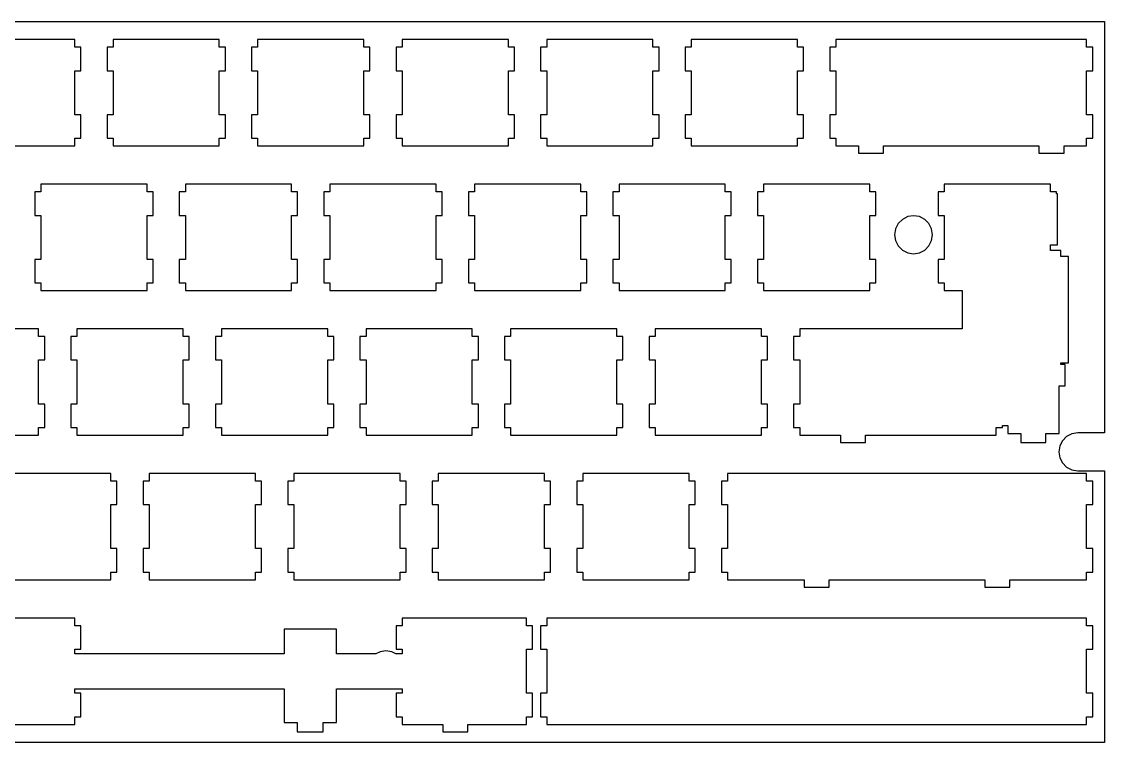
# Model space of a CAD drawing. Header units: millimetres. Extents: x 0 to 285, y 0 to 95.
# Drawn here: x 142.8 to 285.5, y 0.2 to 95.2 of the extents above; entities that cross this region are included whole.
import ezdxf

# ---------------------------------------------------------------- set-up
doc = ezdxf.new("R2010")
doc.units = ezdxf.units.MM
doc.layers.get('0').update_dxf_attribs({"color": 18, "true_color": 0x000000})

msp = doc.modelspace()

# ---------------------------------------------------------------- linework, layer by layer
at = {"color": 0}
for p, q in [((0.09508, 95.1548), (285.469, 95.1548)), ((285.469, 95.1548), (285.469, 40.9924)), ((149.782, 92.7929), (135.781, 92.7929)), ((149.782, 91.7938), (149.782, 92.7929)), ((168.83, 92.7929), (154.831, 92.7929)), ((154.831, 92.7929), (154.831, 91.7938)), ((168.83, 91.7938), (168.83, 92.7929)), ((187.882, 92.7929), (173.881, 92.7929)), ((173.881, 92.7929), (173.881, 91.7938)), ((187.882, 91.7938), (187.882, 92.7929)), ((206.93, 92.7929), (192.931, 92.7929)), ((192.931, 92.7929), (192.931, 91.7938)), ((206.93, 91.7938), (206.93, 92.7929)), ((225.982, 92.7929), (211.981, 92.7929)), ((211.981, 92.7929), (211.981, 91.7938)), ((225.982, 91.7938), (225.982, 92.7929)), ((245.032, 92.7929), (231.031, 92.7929)), ((231.031, 92.7929), (231.031, 91.7938)), ((245.032, 91.7938), (245.032, 92.7929)), ((283.13, 92.7929), (250.081, 92.7929)), ((250.081, 92.7929), (250.081, 91.7938)), ((283.13, 91.7938), (283.13, 92.7929)), ((150.581, 91.7938), (149.782, 91.7938)), ((150.581, 88.6933), (150.581, 91.7938)), ((154.032, 91.7938), (154.032, 88.6933)), ((154.831, 91.7938), (154.032, 91.7938)), ((169.631, 91.7938), (168.83, 91.7938)), ((169.631, 88.6933), (169.631, 91.7938)), ((173.08, 91.7938), (173.08, 88.6933)), ((173.881, 91.7938), (173.08, 91.7938)), ((188.681, 91.7938), (187.882, 91.7938)), ((188.681, 88.6933), (188.681, 91.7938)), ((192.132, 91.7938), (192.132, 88.6933)), ((192.931, 91.7938), (192.132, 91.7938)), ((207.731, 91.7938), (206.93, 91.7938)), ((207.731, 88.6933), (207.731, 91.7938)), ((211.18, 91.7938), (211.18, 88.6933)), ((211.981, 91.7938), (211.18, 91.7938)), ((226.781, 91.7938), (225.982, 91.7938)), ((226.781, 88.6933), (226.781, 91.7938)), ((230.232, 91.7938), (230.232, 88.6933)), ((231.031, 91.7938), (230.232, 91.7938)), ((245.831, 91.7938), (245.032, 91.7938)), ((245.831, 88.6933), (245.831, 91.7938)), ((249.282, 91.7938), (249.282, 88.6933)), ((250.081, 91.7938), (249.282, 91.7938)), ((283.931, 91.7938), (283.13, 91.7938)), ((283.931, 88.6933), (283.931, 91.7938)), ((149.782, 88.6933), (150.581, 88.6933)), ((149.782, 82.8933), (149.782, 88.6933)), ((154.032, 88.6933), (154.831, 88.6933)), ((154.831, 88.6933), (154.831, 82.8933)), ((168.83, 88.6933), (169.631, 88.6933)), ((168.83, 82.8933), (168.83, 88.6933)), ((173.08, 88.6933), (173.881, 88.6933)), ((173.881, 88.6933), (173.881, 82.8933)), ((187.882, 88.6933), (188.681, 88.6933)), ((187.882, 82.8933), (187.882, 88.6933)), ((192.132, 88.6933), (192.931, 88.6933)), ((192.931, 88.6933), (192.931, 82.8933)), ((206.93, 88.6933), (207.731, 88.6933)), ((206.93, 82.8933), (206.93, 88.6933)), ((211.18, 88.6933), (211.981, 88.6933)), ((211.981, 88.6933), (211.981, 82.8933)), ((225.982, 88.6933), (226.781, 88.6933)), ((225.982, 82.8933), (225.982, 88.6933)), ((230.232, 88.6933), (231.031, 88.6933)), ((231.031, 88.6933), (231.031, 82.8933)), ((245.032, 88.6933), (245.831, 88.6933)), ((245.032, 82.8933), (245.032, 88.6933)), ((249.282, 88.6933), (250.081, 88.6933)), ((250.081, 88.6933), (250.081, 82.8933)), ((283.13, 88.6933), (283.931, 88.6933)), ((283.13, 82.8933), (283.13, 88.6933)), ((150.581, 82.8933), (149.782, 82.8933)), ((150.581, 79.7941), (150.581, 82.8933)), ((154.032, 82.8933), (154.032, 79.7941)), ((154.831, 82.8933), (154.032, 82.8933)), ((169.631, 82.8933), (168.83, 82.8933)), ((169.631, 79.7941), (169.631, 82.8933)), ((173.08, 82.8933), (173.08, 79.7941)), ((173.881, 82.8933), (173.08, 82.8933)), ((188.681, 82.8933), (187.882, 82.8933)), ((188.681, 79.7941), (188.681, 82.8933)), ((192.132, 82.8933), (192.132, 79.7941)), ((192.931, 82.8933), (192.132, 82.8933)), ((207.731, 82.8933), (206.93, 82.8933)), ((207.731, 79.7941), (207.731, 82.8933)), ((211.18, 82.8933), (211.18, 79.7941)), ((211.981, 82.8933), (211.18, 82.8933)), ((226.781, 82.8933), (225.982, 82.8933)), ((226.781, 79.7941), (226.781, 82.8933)), ((230.232, 82.8933), (230.232, 79.7941)), ((231.031, 82.8933), (230.232, 82.8933)), ((245.831, 82.8933), (245.032, 82.8933)), ((245.831, 79.7941), (245.831, 82.8933)), ((249.282, 82.8933), (249.282, 79.7941)), ((250.081, 82.8933), (249.282, 82.8933)), ((283.931, 82.8933), (283.13, 82.8933)), ((283.931, 79.7941), (283.931, 82.8933)), ((135.781, 78.7936), (149.782, 78.7936)), ((149.782, 79.7941), (150.581, 79.7941)), ((149.782, 78.7936), (149.782, 79.7941)), ((154.032, 79.7941), (154.831, 79.7941)), ((154.831, 79.7941), (154.831, 78.7936)), ((154.831, 78.7936), (168.83, 78.7936)), ((168.83, 79.7941), (169.631, 79.7941)), ((168.83, 78.7936), (168.83, 79.7941)), ((173.08, 79.7941), (173.881, 79.7941)), ((173.881, 79.7941), (173.881, 78.7936)), ((173.881, 78.7936), (187.882, 78.7936)), ((187.882, 79.7941), (188.681, 79.7941)), ((187.882, 78.7936), (187.882, 79.7941)), ((192.132, 79.7941), (192.931, 79.7941)), ((192.931, 79.7941), (192.931, 78.7936)), ((192.931, 78.7936), (206.93, 78.7936)), ((206.93, 79.7941), (207.731, 79.7941)), ((206.93, 78.7936), (206.93, 79.7941)), ((211.18, 79.7941), (211.981, 79.7941)), ((211.981, 79.7941), (211.981, 78.7936)), ((211.981, 78.7936), (225.982, 78.7936)), ((225.982, 79.7941), (226.781, 79.7941)), ((225.982, 78.7936), (225.982, 79.7941)), ((230.232, 79.7941), (231.031, 79.7941)), ((231.031, 79.7941), (231.031, 78.7936)), ((231.031, 78.7936), (245.032, 78.7936)), ((245.032, 79.7941), (245.831, 79.7941)), ((245.032, 78.7936), (245.032, 79.7941)), ((249.282, 79.7941), (250.081, 79.7941)), ((250.081, 79.7941), (250.081, 78.7936)), ((250.081, 78.7936), (253.056, 78.7936)), ((253.056, 78.7936), (253.056, 77.8235)), ((256.355, 78.7936), (276.856, 78.7936)), ((256.355, 77.8235), (256.355, 78.7936)), ((276.856, 78.7936), (276.856, 77.8235)), ((280.155, 78.7936), (283.13, 78.7936)), ((280.155, 77.8235), (280.155, 78.7936)), ((283.13, 79.7941), (283.931, 79.7941)), ((283.13, 78.7936), (283.13, 79.7941)), ((253.056, 77.8235), (256.355, 77.8235)), ((276.856, 77.8235), (280.155, 77.8235)), ((159.305, 73.7429), (145.306, 73.7429)), ((145.306, 73.7429), (145.306, 72.7438)), ((159.305, 72.7438), (159.305, 73.7429)), ((178.357, 73.7429), (164.356, 73.7429)), ((164.356, 73.7429), (164.356, 72.7438)), ((178.357, 72.7438), (178.357, 73.7429)), ((197.407, 73.7429), (183.406, 73.7429)), ((183.406, 73.7429), (183.406, 72.7438)), ((197.407, 72.7438), (197.407, 73.7429)), ((216.455, 73.7429), (202.456, 73.7429)), ((202.456, 73.7429), (202.456, 72.7438)), ((216.455, 72.7438), (216.455, 73.7429)), ((235.507, 73.7429), (221.506, 73.7429)), ((221.506, 73.7429), (221.506, 72.7438)), ((235.507, 72.7438), (235.507, 73.7429)), ((254.555, 73.7429), (240.556, 73.7429)), ((240.556, 73.7429), (240.556, 72.7438)), ((254.555, 72.7438), (254.555, 73.7429)), ((278.368, 73.7429), (264.368, 73.7429)), ((264.368, 73.7429), (264.368, 72.7438)), ((278.368, 72.7438), (278.368, 73.7429)), ((144.507, 72.7438), (144.507, 69.6433)), ((145.306, 72.7438), (144.507, 72.7438)), ((160.106, 72.7438), (159.305, 72.7438)), ((160.106, 69.6433), (160.106, 72.7438)), ((163.555, 72.7438), (163.555, 69.6433)), ((164.356, 72.7438), (163.555, 72.7438)), ((179.156, 72.7438), (178.357, 72.7438)), ((179.156, 69.6433), (179.156, 72.7438)), ((182.607, 72.7438), (182.607, 69.6433)), ((183.406, 72.7438), (182.607, 72.7438)), ((198.206, 72.7438), (197.407, 72.7438)), ((198.206, 69.6433), (198.206, 72.7438)), ((201.657, 72.7438), (201.657, 69.6433)), ((202.456, 72.7438), (201.657, 72.7438)), ((217.256, 72.7438), (216.455, 72.7438)), ((217.256, 69.6433), (217.256, 72.7438)), ((220.705, 72.7438), (220.705, 69.6433)), ((221.506, 72.7438), (220.705, 72.7438)), ((236.306, 72.7438), (235.507, 72.7438)), ((236.306, 69.6433), (236.306, 72.7438)), ((239.757, 72.7438), (239.757, 69.6433)), ((240.556, 72.7438), (239.757, 72.7438)), ((255.356, 72.7438), (254.555, 72.7438)), ((255.356, 69.6433), (255.356, 72.7438)), ((263.569, 72.7438), (263.569, 69.6433)), ((264.368, 72.7438), (263.569, 72.7438)), ((279.169, 72.7438), (278.368, 72.7438)), ((279.169, 72.493), (279.169, 72.7438)), ((279.28, 72.493), (279.169, 72.493)), ((279.28, 65.7433), (279.28, 72.493)), ((144.507, 69.6433), (145.306, 69.6433)), ((145.306, 69.6433), (145.306, 63.8433)), ((159.305, 69.6433), (160.106, 69.6433)), ((159.305, 63.8433), (159.305, 69.6433)), ((163.555, 69.6433), (164.356, 69.6433)), ((164.356, 69.6433), (164.356, 63.8433)), ((178.357, 69.6433), (179.156, 69.6433)), ((178.357, 63.8433), (178.357, 69.6433)), ((182.607, 69.6433), (183.406, 69.6433)), ((183.406, 69.6433), (183.406, 63.8433)), ((197.407, 69.6433), (198.206, 69.6433)), ((197.407, 63.8433), (197.407, 69.6433)), ((201.657, 69.6433), (202.456, 69.6433)), ((202.456, 69.6433), (202.456, 63.8433)), ((216.455, 69.6433), (217.256, 69.6433)), ((216.455, 63.8433), (216.455, 69.6433)), ((220.705, 69.6433), (221.506, 69.6433)), ((221.506, 69.6433), (221.506, 63.8433)), ((235.507, 69.6433), (236.306, 69.6433)), ((235.507, 63.8433), (235.507, 69.6433)), ((239.757, 69.6433), (240.556, 69.6433)), ((240.556, 69.6433), (240.556, 63.8433)), ((254.555, 69.6433), (255.356, 69.6433)), ((254.555, 63.8433), (254.555, 69.6433)), ((258.309, 68.5631), (257.954, 67.8656)), ((258.862, 69.1155), (258.309, 68.5631)), ((259.559, 69.4711), (258.862, 69.1155)), ((260.332, 69.5925), (259.559, 69.4711)), ((261.104, 69.4711), (260.332, 69.5925)), ((261.801, 69.1155), (261.104, 69.4711)), ((262.354, 68.5631), (261.801, 69.1155)), ((262.708, 67.8656), (262.354, 68.5631)), ((263.569, 69.6433), (264.368, 69.6433)), ((264.368, 69.6433), (264.368, 63.8433)), ((257.954, 67.8656), (257.831, 67.0913)), ((257.831, 67.0913), (257.954, 66.3208)), ((262.832, 67.0913), (262.708, 67.8656)), ((262.708, 66.3208), (262.832, 67.0913)), ((257.954, 66.3208), (258.309, 65.6237)), ((262.354, 65.6237), (262.708, 66.3208)), ((278.368, 65.7433), (279.28, 65.7433)), ((278.368, 65.0187), (278.368, 65.7433)), ((258.309, 65.6237), (258.862, 65.0709)), ((258.862, 65.0709), (259.559, 64.7153)), ((259.559, 64.7153), (260.332, 64.5915)), ((260.332, 64.5915), (261.104, 64.7153)), ((261.104, 64.7153), (261.801, 65.0709)), ((261.801, 65.0709), (262.354, 65.6237)), ((279.75, 65.0187), (278.368, 65.0187)), ((279.75, 64.2179), (279.75, 65.0187)), ((280.749, 64.2179), (279.75, 64.2179)), ((280.749, 50.2186), (280.749, 64.2179)), ((144.507, 63.8433), (144.507, 60.7441)), ((145.306, 63.8433), (144.507, 63.8433)), ((160.106, 63.8433), (159.305, 63.8433)), ((160.106, 60.7441), (160.106, 63.8433)), ((163.555, 63.8433), (163.555, 60.7441)), ((164.356, 63.8433), (163.555, 63.8433)), ((179.156, 63.8433), (178.357, 63.8433)), ((179.156, 60.7441), (179.156, 63.8433)), ((182.607, 63.8433), (182.607, 60.7441)), ((183.406, 63.8433), (182.607, 63.8433)), ((198.206, 63.8433), (197.407, 63.8433)), ((198.206, 60.7441), (198.206, 63.8433)), ((201.657, 63.8433), (201.657, 60.7441)), ((202.456, 63.8433), (201.657, 63.8433)), ((217.256, 63.8433), (216.455, 63.8433)), ((217.256, 60.7441), (217.256, 63.8433)), ((220.705, 63.8433), (220.705, 60.7441)), ((221.506, 63.8433), (220.705, 63.8433)), ((236.306, 63.8433), (235.507, 63.8433)), ((236.306, 60.7441), (236.306, 63.8433)), ((239.757, 63.8433), (239.757, 60.7441)), ((240.556, 63.8433), (239.757, 63.8433)), ((255.356, 63.8433), (254.555, 63.8433)), ((255.356, 60.7441), (255.356, 63.8433)), ((263.569, 63.8433), (263.569, 60.7441)), ((264.368, 63.8433), (263.569, 63.8433)), ((144.507, 60.7441), (145.306, 60.7441)), ((145.306, 60.7441), (145.306, 59.7436)), ((159.305, 60.7441), (160.106, 60.7441)), ((159.305, 59.7436), (159.305, 60.7441)), ((163.555, 60.7441), (164.356, 60.7441)), ((164.356, 60.7441), (164.356, 59.7436)), ((178.357, 60.7441), (179.156, 60.7441)), ((178.357, 59.7436), (178.357, 60.7441)), ((182.607, 60.7441), (183.406, 60.7441)), ((183.406, 60.7441), (183.406, 59.7436)), ((197.407, 60.7441), (198.206, 60.7441)), ((197.407, 59.7436), (197.407, 60.7441)), ((201.657, 60.7441), (202.456, 60.7441)), ((202.456, 60.7441), (202.456, 59.7436)), ((216.455, 60.7441), (217.256, 60.7441)), ((216.455, 59.7436), (216.455, 60.7441)), ((220.705, 60.7441), (221.506, 60.7441)), ((221.506, 60.7441), (221.506, 59.7436)), ((235.507, 60.7441), (236.306, 60.7441)), ((235.507, 59.7436), (235.507, 60.7441)), ((239.757, 60.7441), (240.556, 60.7441)), ((240.556, 60.7441), (240.556, 59.7436)), ((254.555, 60.7441), (255.356, 60.7441)), ((254.555, 59.7436), (254.555, 60.7441)), ((263.569, 60.7441), (264.368, 60.7441)), ((264.368, 60.7441), (264.368, 59.7436)), ((145.306, 59.7436), (159.305, 59.7436)), ((164.356, 59.7436), (178.357, 59.7436)), ((183.406, 59.7436), (197.407, 59.7436)), ((202.456, 59.7436), (216.455, 59.7436)), ((221.506, 59.7436), (235.507, 59.7436)), ((240.556, 59.7436), (254.555, 59.7436)), ((264.368, 59.7436), (266.75, 59.7436)), ((266.75, 59.7436), (266.75, 54.6929)), ((145.018, 54.6929), (131.018, 54.6929)), ((145.018, 53.6924), (145.018, 54.6929)), ((164.068, 54.6929), (150.068, 54.6929)), ((150.068, 54.6929), (150.068, 53.6924)), ((164.068, 53.6924), (164.068, 54.6929)), ((183.119, 54.6929), (169.12, 54.6929)), ((169.12, 54.6929), (169.12, 53.6924)), ((183.119, 53.6924), (183.119, 54.6929)), ((202.168, 54.6929), (188.168, 54.6929)), ((188.168, 54.6929), (188.168, 53.6924)), ((202.168, 53.6924), (202.168, 54.6929)), ((221.219, 54.6929), (207.22, 54.6929)), ((207.22, 54.6929), (207.22, 53.6924)), ((221.219, 53.6924), (221.219, 54.6929)), ((240.269, 54.6929), (226.27, 54.6929)), ((226.27, 54.6929), (226.27, 53.6924)), ((240.269, 53.6924), (240.269, 54.6929)), ((245.318, 54.6929), (245.318, 53.6924)), ((266.75, 54.6929), (245.318, 54.6929)), ((145.819, 53.6924), (145.018, 53.6924)), ((145.819, 50.5933), (145.819, 53.6924)), ((149.269, 53.6924), (149.269, 50.5933)), ((150.068, 53.6924), (149.269, 53.6924)), ((164.87, 53.6924), (164.068, 53.6924)), ((164.87, 50.5933), (164.87, 53.6924)), ((168.319, 53.6924), (168.319, 50.5933)), ((169.12, 53.6924), (168.319, 53.6924)), ((183.919, 53.6924), (183.119, 53.6924)), ((183.919, 50.5933), (183.919, 53.6924)), ((187.369, 53.6924), (187.369, 50.5933)), ((188.168, 53.6924), (187.369, 53.6924)), ((202.97, 53.6924), (202.168, 53.6924)), ((202.97, 50.5933), (202.97, 53.6924)), ((206.419, 53.6924), (206.419, 50.5933)), ((207.22, 53.6924), (206.419, 53.6924)), ((222.02, 53.6924), (221.219, 53.6924)), ((222.02, 50.5933), (222.02, 53.6924)), ((225.469, 53.6924), (225.469, 50.5933)), ((226.27, 53.6924), (225.469, 53.6924)), ((241.069, 53.6924), (240.269, 53.6924)), ((241.069, 50.5933), (241.069, 53.6924)), ((244.519, 53.6924), (244.519, 50.5933)), ((245.318, 53.6924), (244.519, 53.6924)), ((145.018, 50.5933), (145.819, 50.5933)), ((145.018, 44.7933), (145.018, 50.5933)), ((149.269, 50.5933), (150.068, 50.5933)), ((150.068, 50.5933), (150.068, 44.7933)), ((164.068, 50.5933), (164.87, 50.5933)), ((164.068, 44.7933), (164.068, 50.5933)), ((168.319, 50.5933), (169.12, 50.5933)), ((169.12, 50.5933), (169.12, 44.7933)), ((183.119, 50.5933), (183.919, 50.5933)), ((183.119, 44.7933), (183.119, 50.5933)), ((187.369, 50.5933), (188.168, 50.5933)), ((188.168, 50.5933), (188.168, 44.7933)), ((202.168, 50.5933), (202.97, 50.5933)), ((202.168, 44.7933), (202.168, 50.5933)), ((206.419, 50.5933), (207.22, 50.5933)), ((207.22, 50.5933), (207.22, 44.7933)), ((221.219, 50.5933), (222.02, 50.5933)), ((221.219, 44.7933), (221.219, 50.5933)), ((225.469, 50.5933), (226.27, 50.5933)), ((226.27, 50.5933), (226.27, 44.7933)), ((240.269, 50.5933), (241.069, 50.5933)), ((240.269, 44.7933), (240.269, 50.5933)), ((244.519, 50.5933), (245.318, 50.5933)), ((245.318, 50.5933), (245.318, 44.7933)), ((279.75, 50.2186), (280.749, 50.2186)), ((279.75, 49.9939), (279.75, 50.2186)), ((280.325, 49.9939), (279.75, 49.9939)), ((280.325, 47.1921), (280.325, 49.9939)), ((279.499, 47.1921), (280.325, 47.1921)), ((279.499, 40.9236), (279.499, 47.1921)), ((145.819, 44.7933), (145.018, 44.7933)), ((145.819, 41.6927), (145.819, 44.7933)), ((149.269, 44.7933), (149.269, 41.6927)), ((150.068, 44.7933), (149.269, 44.7933)), ((164.87, 44.7933), (164.068, 44.7933)), ((164.87, 41.6927), (164.87, 44.7933)), ((168.319, 44.7933), (168.319, 41.6927)), ((169.12, 44.7933), (168.319, 44.7933)), ((183.919, 44.7933), (183.119, 44.7933)), ((183.919, 41.6927), (183.919, 44.7933)), ((187.369, 44.7933), (187.369, 41.6927)), ((188.168, 44.7933), (187.369, 44.7933)), ((202.97, 44.7933), (202.168, 44.7933)), ((202.97, 41.6927), (202.97, 44.7933)), ((206.419, 44.7933), (206.419, 41.6927)), ((207.22, 44.7933), (206.419, 44.7933)), ((222.02, 44.7933), (221.219, 44.7933)), ((222.02, 41.6927), (222.02, 44.7933)), ((225.469, 44.7933), (225.469, 41.6927)), ((226.27, 44.7933), (225.469, 44.7933)), ((241.069, 44.7933), (240.269, 44.7933)), ((241.069, 41.6927), (241.069, 44.7933)), ((244.519, 44.7933), (244.519, 41.6927)), ((245.318, 44.7933), (244.519, 44.7933)), ((145.018, 41.6927), (145.819, 41.6927)), ((145.018, 40.6922), (145.018, 41.6927)), ((149.269, 41.6927), (150.068, 41.6927)), ((150.068, 41.6927), (150.068, 40.6922)), ((164.068, 41.6927), (164.87, 41.6927)), ((164.068, 40.6922), (164.068, 41.6927)), ((168.319, 41.6927), (169.12, 41.6927)), ((169.12, 41.6927), (169.12, 40.6922)), ((183.119, 41.6927), (183.919, 41.6927)), ((183.119, 40.6922), (183.119, 41.6927)), ((187.369, 41.6927), (188.168, 41.6927)), ((188.168, 41.6927), (188.168, 40.6922)), ((202.168, 41.6927), (202.97, 41.6927)), ((202.168, 40.6922), (202.168, 41.6927)), ((206.419, 41.6927), (207.22, 41.6927)), ((207.22, 41.6927), (207.22, 40.6922)), ((221.219, 41.6927), (222.02, 41.6927)), ((221.219, 40.6922), (221.219, 41.6927)), ((225.469, 41.6927), (226.27, 41.6927)), ((226.27, 41.6927), (226.27, 40.6922)), ((240.269, 41.6927), (241.069, 41.6927)), ((240.269, 40.6922), (240.269, 41.6927)), ((244.519, 41.6927), (245.318, 41.6927)), ((245.318, 41.6927), (245.318, 40.6922)), ((271.224, 41.6927), (272.025, 41.6927)), ((271.224, 40.6922), (271.224, 41.6927)), ((272.025, 41.9421), (272.749, 41.9421)), ((272.025, 41.6927), (272.025, 41.9421)), ((272.749, 41.9421), (272.749, 40.9236)), ((131.018, 40.6922), (145.018, 40.6922)), ((150.068, 40.6922), (164.068, 40.6922)), ((169.12, 40.6922), (183.119, 40.6922)), ((188.168, 40.6922), (202.168, 40.6922)), ((207.22, 40.6922), (221.219, 40.6922)), ((226.27, 40.6922), (240.269, 40.6922)), ((245.318, 40.6922), (250.675, 40.6922)), ((250.675, 40.6922), (250.675, 39.7221)), ((253.974, 40.6922), (271.224, 40.6922)), ((253.974, 39.7221), (253.974, 40.6922)), ((272.749, 40.9236), (274.475, 40.9236)), ((274.475, 40.9236), (274.475, 39.7221)), ((277.774, 40.9236), (279.499, 40.9236)), ((277.774, 39.7221), (277.774, 40.9236)), ((279.947, 39.963), (279.592, 39.2659)), ((280.5, 40.5158), (279.947, 39.963)), ((281.196, 40.87), (280.5, 40.5158)), ((281.969, 40.9924), (281.196, 40.87)), ((285.469, 40.9924), (281.969, 40.9924)), ((250.675, 39.7221), (253.974, 39.7221)), ((274.475, 39.7221), (277.774, 39.7221)), ((279.592, 39.2659), (279.469, 38.4941)), ((279.469, 38.4941), (279.592, 37.7197)), ((279.592, 37.7197), (279.947, 37.0237)), ((279.947, 37.0237), (280.5, 36.4698)), ((280.5, 36.4698), (281.196, 36.1142)), ((281.196, 36.1142), (281.969, 35.9929)), ((281.969, 35.9929), (285.469, 35.9929)), ((285.469, 35.9929), (285.469, 0.22875)), ((154.543, 35.6429), (140.543, 35.6429)), ((154.543, 34.6439), (154.543, 35.6429)), ((155.345, 34.6439), (154.543, 34.6439)), ((155.345, 31.5433), (155.345, 34.6439)), ((158.794, 34.6439), (158.794, 31.5433)), ((159.595, 34.6439), (158.794, 34.6439)), ((173.594, 35.6429), (159.595, 35.6429)), ((159.595, 35.6429), (159.595, 34.6439)), ((173.594, 34.6439), (173.594, 35.6429)), ((174.395, 34.6439), (173.594, 34.6439)), ((174.395, 31.5433), (174.395, 34.6439)), ((177.844, 34.6439), (177.844, 31.5433)), ((178.645, 34.6439), (177.844, 34.6439)), ((192.644, 35.6429), (178.645, 35.6429)), ((178.645, 35.6429), (178.645, 34.6439)), ((192.644, 34.6439), (192.644, 35.6429)), ((193.444, 34.6439), (192.644, 34.6439)), ((193.444, 31.5433), (193.444, 34.6439)), ((196.894, 34.6439), (196.894, 31.5433)), ((197.693, 34.6439), (196.894, 34.6439)), ((211.693, 35.6429), (197.693, 35.6429)), ((197.693, 35.6429), (197.693, 34.6439)), ((211.693, 34.6439), (211.693, 35.6429)), ((212.495, 34.6439), (211.693, 34.6439)), ((212.495, 31.5433), (212.495, 34.6439)), ((215.944, 34.6439), (215.944, 31.5433)), ((216.745, 34.6439), (215.944, 34.6439)), ((230.744, 35.6429), (216.745, 35.6429)), ((216.745, 35.6429), (216.745, 34.6439)), ((230.744, 34.6439), (230.744, 35.6429)), ((231.544, 34.6439), (230.744, 34.6439)), ((231.544, 31.5433), (231.544, 34.6439)), ((234.994, 34.6439), (234.994, 31.5433)), ((235.793, 34.6439), (234.994, 34.6439)), ((283.13, 35.6429), (235.793, 35.6429)), ((235.793, 35.6429), (235.793, 34.6439)), ((283.13, 34.6439), (283.13, 35.6429)), ((283.931, 34.6439), (283.13, 34.6439)), ((283.931, 31.5433), (283.931, 34.6439)), ((154.543, 31.5433), (155.345, 31.5433)), ((154.543, 25.7431), (154.543, 31.5433)), ((158.794, 31.5433), (159.595, 31.5433)), ((159.595, 31.5433), (159.595, 25.7431)), ((173.594, 31.5433), (174.395, 31.5433)), ((173.594, 25.7431), (173.594, 31.5433)), ((177.844, 31.5433), (178.645, 31.5433)), ((178.645, 31.5433), (178.645, 25.7431)), ((192.644, 31.5433), (193.444, 31.5433)), ((192.644, 25.7431), (192.644, 31.5433)), ((196.894, 31.5433), (197.693, 31.5433)), ((197.693, 31.5433), (197.693, 25.7431)), ((211.693, 31.5433), (212.495, 31.5433)), ((211.693, 25.7431), (211.693, 31.5433)), ((215.944, 31.5433), (216.745, 31.5433)), ((216.745, 31.5433), (216.745, 25.7431)), ((230.744, 31.5433), (231.544, 31.5433)), ((230.744, 25.7431), (230.744, 31.5433)), ((234.994, 31.5433), (235.793, 31.5433)), ((235.793, 31.5433), (235.793, 25.7431)), ((283.13, 31.5433), (283.931, 31.5433)), ((283.13, 25.7431), (283.13, 31.5433)), ((155.345, 25.7431), (154.543, 25.7431)), ((155.345, 22.6439), (155.345, 25.7431)), ((158.794, 25.7431), (158.794, 22.6439)), ((159.595, 25.7431), (158.794, 25.7431)), ((174.395, 25.7431), (173.594, 25.7431)), ((174.395, 22.6439), (174.395, 25.7431)), ((177.844, 25.7431), (177.844, 22.6439)), ((178.645, 25.7431), (177.844, 25.7431)), ((193.444, 25.7431), (192.644, 25.7431)), ((193.444, 22.6439), (193.444, 25.7431)), ((196.894, 25.7431), (196.894, 22.6439)), ((197.693, 25.7431), (196.894, 25.7431)), ((212.495, 25.7431), (211.693, 25.7431)), ((212.495, 22.6439), (212.495, 25.7431)), ((215.944, 25.7431), (215.944, 22.6439)), ((216.745, 25.7431), (215.944, 25.7431)), ((231.544, 25.7431), (230.744, 25.7431)), ((231.544, 22.6439), (231.544, 25.7431)), ((234.994, 25.7431), (234.994, 22.6439)), ((235.793, 25.7431), (234.994, 25.7431)), ((283.931, 25.7431), (283.13, 25.7431)), ((283.931, 22.6439), (283.931, 25.7431)), ((140.543, 21.6435), (154.543, 21.6435)), ((154.543, 22.6439), (155.345, 22.6439)), ((154.543, 21.6435), (154.543, 22.6439)), ((158.794, 22.6439), (159.595, 22.6439)), ((159.595, 22.6439), (159.595, 21.6435)), ((159.595, 21.6435), (173.594, 21.6435)), ((173.594, 22.6439), (174.395, 22.6439)), ((173.594, 21.6435), (173.594, 22.6439)), ((177.844, 22.6439), (178.645, 22.6439)), ((178.645, 22.6439), (178.645, 21.6435)), ((178.645, 21.6435), (192.644, 21.6435)), ((192.644, 22.6439), (193.444, 22.6439)), ((192.644, 21.6435), (192.644, 22.6439)), ((196.894, 22.6439), (197.693, 22.6439)), ((197.693, 22.6439), (197.693, 21.6435)), ((197.693, 21.6435), (211.693, 21.6435)), ((211.693, 22.6439), (212.495, 22.6439)), ((211.693, 21.6435), (211.693, 22.6439)), ((215.944, 22.6439), (216.745, 22.6439)), ((216.745, 22.6439), (216.745, 21.6435)), ((216.745, 21.6435), (230.744, 21.6435)), ((230.744, 22.6439), (231.544, 22.6439)), ((230.744, 21.6435), (230.744, 22.6439)), ((234.994, 22.6439), (235.793, 22.6439)), ((235.793, 22.6439), (235.793, 21.6435)), ((235.793, 21.6435), (245.912, 21.6435)), ((245.912, 21.6435), (245.912, 20.6733)), ((249.211, 21.6435), (269.711, 21.6435)), ((249.211, 20.6733), (249.211, 21.6435)), ((269.711, 21.6435), (269.711, 20.6733)), ((273.012, 21.6435), (283.13, 21.6435)), ((273.012, 20.6733), (273.012, 21.6435)), ((283.13, 22.6439), (283.931, 22.6439)), ((283.13, 21.6435), (283.13, 22.6439)), ((245.912, 20.6733), (249.211, 20.6733)), ((269.711, 20.6733), (273.012, 20.6733)), ((149.782, 16.593), (116.731, 16.593)), ((149.782, 15.5939), (149.782, 16.593)), ((192.931, 16.593), (192.931, 15.5939)), ((209.312, 16.593), (192.931, 16.593)), ((209.312, 15.5939), (209.312, 16.593)), ((211.981, 16.593), (211.981, 15.5939)), ((283.13, 16.593), (264.368, 16.593)), ((283.13, 15.5939), (283.13, 16.593)), ((150.581, 15.5939), (149.782, 15.5939)), ((150.581, 12.4919), (150.581, 15.5939)), ((177.381, 15.124), (177.381, 11.8938)), ((184.256, 15.124), (177.381, 15.124)), ((184.256, 11.8938), (184.256, 15.124)), ((192.132, 15.5939), (192.132, 12.4919)), ((192.931, 15.5939), (192.132, 15.5939)), ((210.112, 15.5939), (209.312, 15.5939)), ((210.112, 12.4919), (210.112, 15.5939)), ((211.18, 15.5939), (211.18, 12.4919)), ((211.981, 15.5939), (211.18, 15.5939)), ((283.931, 15.5939), (283.13, 15.5939)), ((283.931, 12.4919), (283.931, 15.5939)), ((149.782, 12.4919), (150.581, 12.4919)), ((149.782, 11.8938), (149.782, 12.4919)), ((177.381, 11.8938), (149.782, 11.8938)), ((189.465, 11.8938), (184.256, 11.8938)), ((190.008, 12.1708), (189.465, 11.8938)), ((190.781, 12.2921), (190.008, 12.1708)), ((191.554, 12.1708), (190.781, 12.2921)), ((192.097, 11.8938), (191.554, 12.1708)), ((192.931, 11.8938), (192.097, 11.8938)), ((192.132, 12.4919), (192.931, 12.4919)), ((192.931, 12.4919), (192.931, 11.8938)), ((209.312, 12.4919), (210.112, 12.4919)), ((209.312, 6.69315), (209.312, 12.4919)), ((211.18, 12.4919), (211.981, 12.4919)), ((211.981, 12.4919), (211.981, 6.69315)), ((283.13, 12.4919), (283.931, 12.4919)), ((283.13, 6.69315), (283.13, 12.4919)), ((149.782, 7.29396), (177.381, 7.29396)), ((149.782, 6.69315), (149.782, 7.29396)), ((177.381, 7.29396), (177.381, 2.8236)), ((184.256, 7.29396), (190.776, 7.29396)), ((184.256, 2.8236), (184.256, 7.29396)), ((190.776, 7.29396), (190.781, 7.29259)), ((190.781, 7.29259), (190.788, 7.29396)), ((190.788, 7.29396), (192.931, 7.29396)), ((192.931, 7.29396), (192.931, 6.69315)), ((150.581, 6.69315), (149.782, 6.69315)), ((150.581, 3.59392), (150.581, 6.69315)), ((192.132, 6.69315), (192.132, 3.59392)), ((192.931, 6.69315), (192.132, 6.69315)), ((210.112, 6.69315), (209.312, 6.69315)), ((210.112, 3.59392), (210.112, 6.69315)), ((211.18, 6.69315), (211.18, 3.59392)), ((211.981, 6.69315), (211.18, 6.69315)), ((283.931, 6.69315), (283.13, 6.69315)), ((283.931, 3.59392), (283.931, 6.69315)), ((149.782, 3.59392), (150.581, 3.59392)), ((149.782, 2.59347), (149.782, 3.59392)), ((192.132, 3.59392), (192.931, 3.59392)), ((192.931, 3.59392), (192.931, 2.59347)), ((209.312, 3.59392), (210.112, 3.59392)), ((209.312, 2.59347), (209.312, 3.59392)), ((211.18, 3.59392), (211.981, 3.59392)), ((211.981, 3.59392), (211.981, 2.59347)), ((283.13, 3.59392), (283.931, 3.59392)), ((283.13, 2.59347), (283.13, 3.59392)), ((116.731, 2.59347), (149.782, 2.59347)), ((177.381, 2.8236), (179.106, 2.8236)), ((179.106, 2.8236), (179.106, 1.62333)), ((179.106, 1.62333), (182.531, 1.62333)), ((182.531, 2.8236), (184.256, 2.8236)), ((182.531, 1.62333), (182.531, 2.8236)), ((192.931, 2.59347), (198.282, 2.59347)), ((198.282, 2.59347), (198.282, 1.62333)), ((198.282, 1.62333), (201.581, 1.62333)), ((201.581, 2.59347), (209.312, 2.59347)), ((201.581, 1.62333), (201.581, 2.59347)), ((264.368, 2.59347), (283.13, 2.59347)), ((285.469, 0.22875), (0.09508, 0.22875))]:
    msp.add_line(p, q, dxfattribs=at)
for points in [[(264.37768, 16.59298), (211.981, 16.593)], [(211.981, 2.59347), (264.38736, 2.59339)]]:
    msp.add_lwpolyline(points, dxfattribs=at)

doc.saveas('drawing.dxf')
